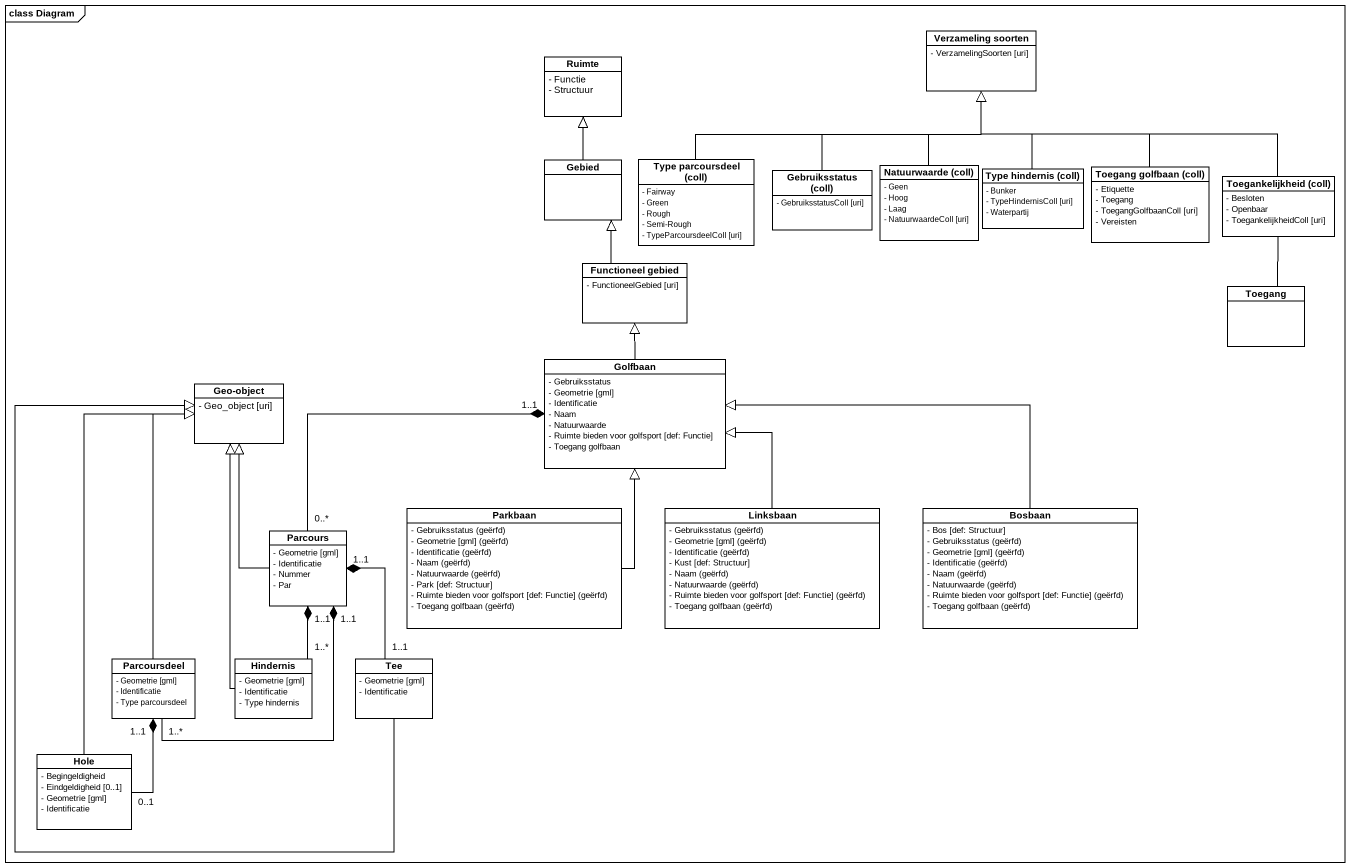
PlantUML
@startuml
mainframe class Diagram
hide circle
hide empty members
skinparam classAttributeIconSize 0
class Ruimte {
  - Functie
  - Structuur
}
class "Verzameling soorten" as Verzameling_soorten {
  - VerzamelingSoorten [uri]
}
class Gebied
class "Type parcoursdeel (coll)" as Type_parcoursdeel_coll {
  - Fairway
  - Green
  - Rough
  - Semi-Rough
  - TypeParcoursdeelColl [uri]
}
class "Gebruiksstatus (coll)" as Gebruiksstatus_coll {
  - GebruiksstatusColl [uri]
}
class "Natuurwaarde (coll)" as Natuurwaarde_coll {
  - Geen
  - Hoog
  - Laag
  - NatuurwaardeColl [uri]
}
class "Type hindernis (coll)" as Type_hindernis_coll {
  - Bunker
  - TypeHindernisColl [uri]
  - Waterpartij
}
class "Toegang golfbaan (coll)" as Toegang_golfbaan_coll {
  - Etiquette
  - Toegang
  - ToegangGolfbaanColl [uri]
  - Vereisten
}
class "Toegankelijkheid (coll)" as Toegankelijkheid_coll {
  - Besloten
  - Openbaar
  - ToegankelijkheidColl [uri]
}
class "Functioneel gebied" as Functioneel_gebied {
  - FunctioneelGebied [uri]
}
class Toegang
class Golfbaan {
  - Gebruiksstatus
  - Geometrie [gml]
  - Identificatie
  - Naam
  - Natuurwaarde
  - Ruimte bieden voor golfsport [def: Functie]
  - Toegang golfbaan
}
class "Geo-object" as Geo_object {
  - Geo_object [uri]
}
class Parcours {
  - Geometrie [gml]
  - Identificatie
  - Nummer
  - Par
}
class Parkbaan {
  {field} - Gebruiksstatus (geërfd)
  {field} - Geometrie [gml] (geërfd)
  {field} - Identificatie (geërfd)
  {field} - Naam (geërfd)
  {field} - Natuurwaarde (geërfd)
  - Park [def: Structuur]
  {field} - Ruimte bieden voor golfsport [def: Functie] (geërfd)
  {field} - Toegang golfbaan (geërfd)
}
class Linksbaan {
  {field} - Gebruiksstatus (geërfd)
  {field} - Geometrie [gml] (geërfd)
  {field} - Identificatie (geërfd)
  - Kust [def: Structuur]
  {field} - Naam (geërfd)
  {field} - Natuurwaarde (geërfd)
  {field} - Ruimte bieden voor golfsport [def: Functie] (geërfd)
  {field} - Toegang golfbaan (geërfd)
}
class Bosbaan {
  - Bos [def: Structuur]
  {field} - Gebruiksstatus (geërfd)
  {field} - Geometrie [gml] (geërfd)
  {field} - Identificatie (geërfd)
  {field} - Naam (geërfd)
  {field} - Natuurwaarde (geërfd)
  {field} - Ruimte bieden voor golfsport [def: Functie] (geërfd)
  {field} - Toegang golfbaan (geërfd)
}
class Parcoursdeel {
  - Geometrie [gml]
  - Identificatie
  - Type parcoursdeel
}
class Hindernis {
  - Geometrie [gml]
  - Identificatie
  - Type hindernis
}
class Tee {
  - Geometrie [gml]
  - Identificatie
}
class Hole {
  - Begingeldigheid
  - Eindgeldigheid [0..1]
  - Geometrie [gml]
  - Identificatie
}
Gebied -up-|> Ruimte
Type_parcoursdeel_coll -right-|> Verzameling_soorten
Gebruiksstatus_coll -up-|> Verzameling_soorten
Natuurwaarde_coll -up-|> Verzameling_soorten
Type_hindernis_coll -up-|> Verzameling_soorten
Toegang_golfbaan_coll -up-|> Verzameling_soorten
Toegankelijkheid_coll -left-|> Verzameling_soorten
Toegankelijkheid_coll -- Toegang
Functioneel_gebied -up-|> Gebied
Golfbaan -up-|> Functioneel_gebied
Parcours "0..*" -right-* "1..1" Golfbaan
Parcours -up-|> Geo_object
Parkbaan -up-|> Golfbaan
Linksbaan -up-|> Golfbaan
Bosbaan -left-|> Golfbaan
Parcoursdeel -up-|> Geo_object
Parcoursdeel "1..*" -up-* "1..1" Parcours
Hindernis -up-|> Geo_object
Hindernis "1..*" -up-* "1..1" Parcours
Tee -up-|> Geo_object
Tee "1..1" -up-* "1..1" Parcours
Hole -up-|> Geo_object
Hole "0..1" -up-* "1..1" Parcoursdeel
@enduml
